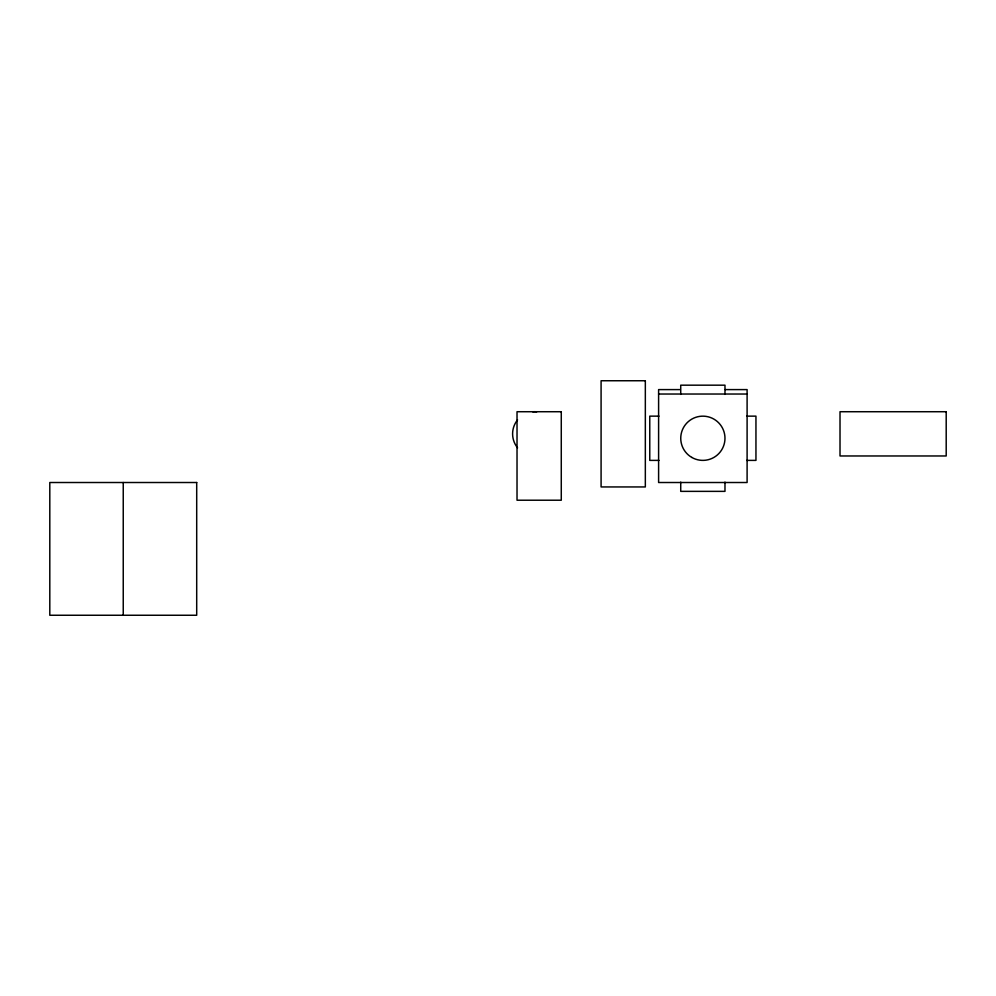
<?xml version="1.0" encoding="UTF-8"?>
<svg xmlns="http://www.w3.org/2000/svg" width="996" height="996" viewBox="0 0 996 996"><rect width="100%" height="100%" fill="white"/><g stroke="black" fill="none" stroke-linecap="round" stroke-linejoin="round"><path stroke-width="1.49" d="M680.343 389.598L658.605 389.598L658.605 482.512L747.1 482.512L747.1 389.598L725.362 389.598M658.605 394.03L747.1 394.03M658.991 416.141L649.765 416.141L649.765 460.389L658.991 460.389M746.714 416.141L755.952 416.141L755.952 460.389L746.714 460.389M724.976 394.404L724.976 385.178L680.729 385.178L680.729 394.404M724.976 482.126L724.976 491.364L680.729 491.364L680.729 482.126M123.243 482.512L123.243 615.254M517.547 447.789A22.124 22.124 0 0 1 517.547 419.901M532.736 411.809A22.124 22.124 0 0 1 536.707 411.809M645.333 380.746L601.086 380.746L601.086 486.944L645.333 486.944L645.333 380.746M561.271 411.722L517.024 411.722L517.024 500.216L561.271 500.216L561.271 411.722M946.2 411.722L840.014 411.722L840.014 455.969L946.2 455.969L946.2 411.722M196.698 482.512L49.8 482.512L49.8 615.254L196.698 615.254L196.698 482.512M691.797 457.425A22.124 22.124 0 0 0 724.976 438.265A22.124 22.124 0 0 0 691.797 419.117A22.124 22.124 0 0 0 691.797 457.425"/></g></svg>
